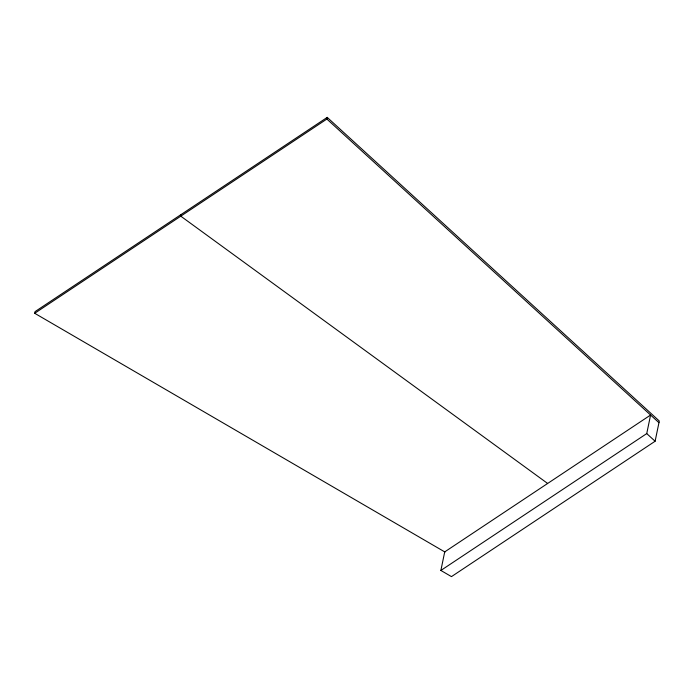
<?xml version="1.0" encoding="UTF-8"?>
<svg xmlns="http://www.w3.org/2000/svg" width="694" height="694" viewBox="0 0 694 694"><rect width="100%" height="100%" fill="white"/><g stroke="black" fill="none" stroke-linecap="round" stroke-linejoin="round"><path stroke-width="1.04" d="M445.01 552.068L34.7 313.289L35.047 311.623L327.221 117.381L659.3 421.015L655.11 441.237L451.473 576.619L440.872 570.451L444.715 551.895L650.582 415.029L646.739 433.585L440.872 570.451M181.134 214.498L180.787 216.172L547.505 483.362M34.7 313.289L326.874 119.047L327.221 117.381M326.874 119.047L658.953 422.689M646.739 433.585L655.11 441.237"/></g></svg>
